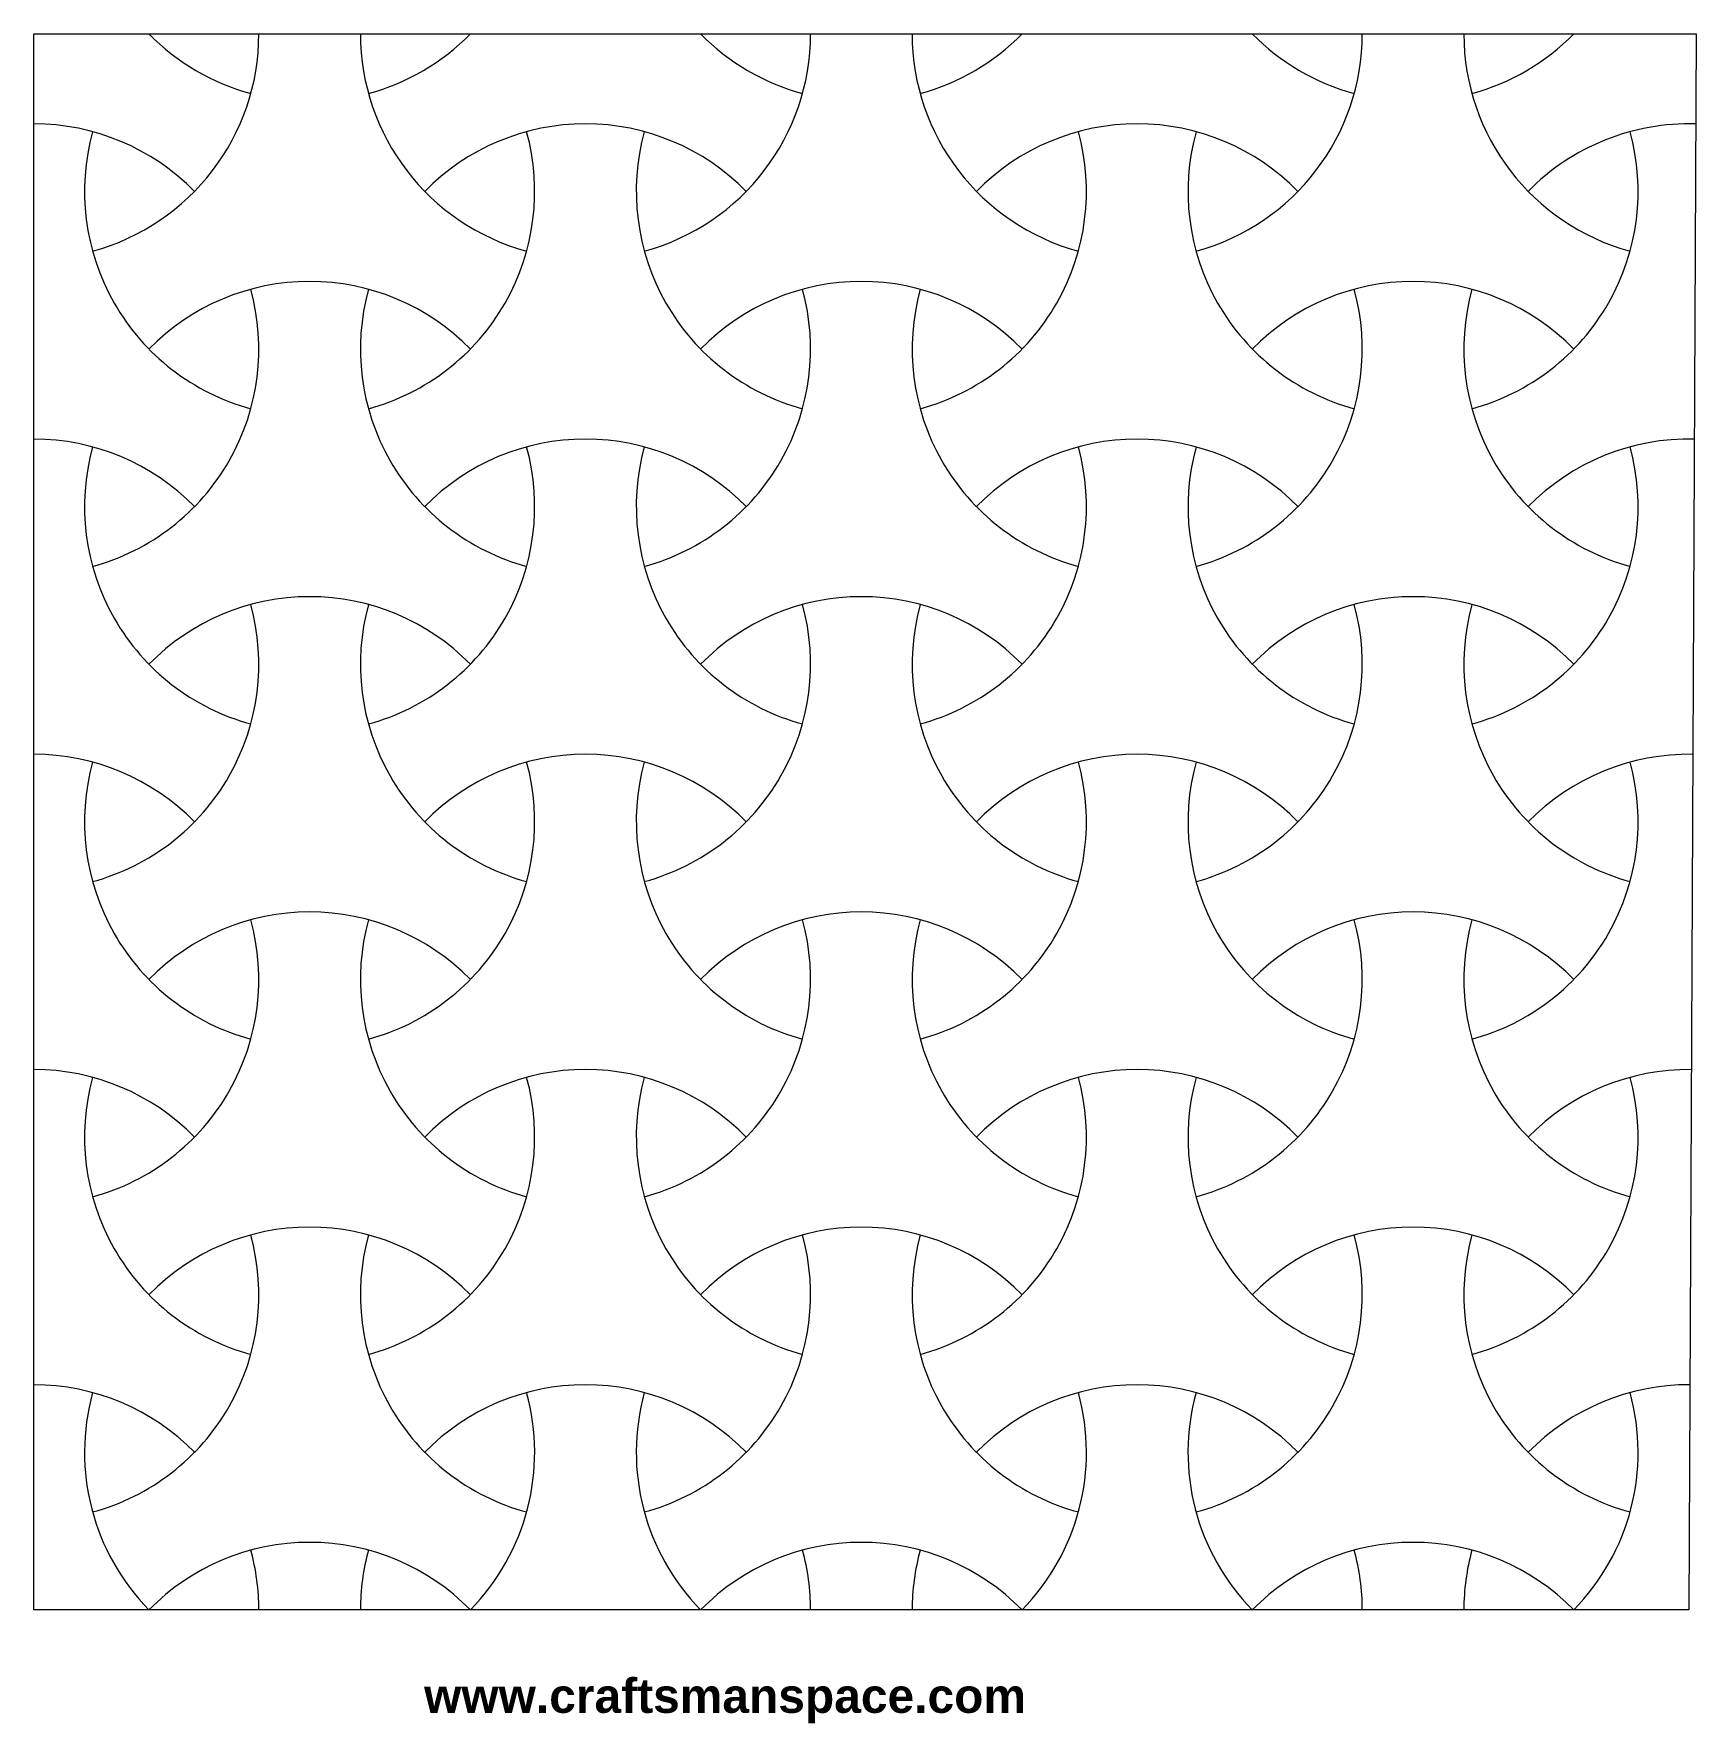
# Model space of a CAD drawing. Header units: millimetres. Extents: x 0 to 194, y -13 to 184.
import ezdxf

# ---------------------------------------------------------------- set-up
doc = ezdxf.new("R2010")
doc.units = ezdxf.units.MM
doc.header["$MEASUREMENT"] = 0
doc.layers.add('Layer 1', color=7, linetype='Continuous')

msp = doc.modelspace()

# ---------------------------------------------------------------- linework, layer by layer
at = {"layer": 'Layer 1', "lineweight": 9}
for points in [[(0, 0), (0, 0), (0, 183.6812), (0, 183.6812)], [(0, 183.6812), (0, 183.6812), (193.8109, 183.6812), (193.8109, 183.6812)], [(6.8595, 158.3535), (18.2976, 161.4513), (26.2401, 171.8308), (26.2401, 183.681)], [(13.4207, 183.6812), (16.6905, 180.3453), (20.7916, 177.9427), (25.3004, 176.7216)], [(38.0797, 183.6812), (38.0797, 171.8309), (46.0222, 161.4513), (57.4603, 158.3535)], [(39.0194, 176.7216), (43.5282, 177.9427), (47.6293, 180.3453), (50.8992, 183.6812)], [(71.1794, 158.3535), (82.6175, 161.4513), (90.56, 171.8308), (90.56, 183.681)], [(77.7406, 183.6812), (81.0104, 180.3453), (85.1115, 177.9427), (89.6202, 176.7216)], [(102.3996, 183.6812), (102.3996, 171.8309), (110.342, 161.4513), (121.7802, 158.3535)], [(103.3393, 176.7216), (107.8481, 177.9427), (111.9492, 180.3453), (115.219, 183.6812)], [(135.4993, 158.3535), (146.9374, 161.4513), (154.8798, 171.8308), (154.8799, 183.681)], [(142.0605, 183.6812), (145.3303, 180.3453), (149.4314, 177.9427), (153.9401, 176.7216)], [(166.7194, 183.6812), (166.7194, 171.8309), (174.6619, 161.4513), (186.1001, 158.3535)], [(167.6592, 176.7216), (172.168, 177.9427), (176.2691, 180.3453), (179.5389, 183.6812)], [(193.8109, 183.6812), (193.8109, 183.6812), (192.9596, 0), (192.9596, 0)], [(193.7622, 173.1728), (186.4365, 173.397), (179.3508, 170.5471), (174.2204, 165.3131)], [(18.7392, 165.3131), (13.804, 170.348), (7.0503, 173.1851), (0, 173.1851)], [(18.7392, 128.5768), (13.804, 133.6117), (7.0503, 136.4489), (0, 136.4489)], [(193.592, 136.4413), (186.3242, 136.6164), (179.3094, 133.7686), (174.2204, 128.5768)], [(18.7392, 91.8406), (13.804, 96.8755), (7.0503, 99.7126), (0, 99.7126)], [(193.4218, 99.7086), (186.2121, 99.8356), (179.2679, 96.9901), (174.2204, 91.8406)], [(193.2515, 62.9748), (186.1003, 63.0544), (179.2265, 60.2117), (174.2204, 55.1044)], [(18.7392, 55.1044), (13.804, 60.1393), (7.0503, 62.9764), (0, 62.9764)], [(18.7392, 18.3681), (13.804, 23.4031), (7.0503, 26.2402), (0, 26.2402)], [(193.0813, 26.2399), (185.9888, 26.2728), (179.1852, 23.4332), (174.2204, 18.3681)], [(6.8595, 25.3277), (4.3814, 16.3192), (6.8804, 6.6724), (13.4207, 0)], [(50.8992, 0), (57.4394, 6.6724), (59.9384, 16.3191), (57.4604, 25.3276)], [(71.1794, 25.3277), (68.7013, 16.3192), (71.2003, 6.6724), (77.7406, 0)], [(115.219, 0), (121.7592, 6.6724), (124.2582, 16.3191), (121.7802, 25.3276)], [(135.4993, 25.3277), (133.0212, 16.3192), (135.5202, 6.6724), (142.0605, 0)], [(179.5389, 0), (186.0791, 6.6724), (188.5781, 16.3191), (186.1001, 25.3276)], [(26.2401, 0), (26.2401, 2.3515), (25.924, 4.6924), (25.3004, 6.9596)], [(39.0194, 6.9596), (38.3958, 4.6924), (38.0797, 2.3515), (38.0797, 0)], [(90.56, 0), (90.56, 2.3515), (90.2439, 4.6924), (89.6202, 6.9596)], [(103.3393, 6.9596), (102.7157, 4.6924), (102.3996, 2.3515), (102.3996, 0)], [(154.8799, 0), (154.8799, 2.3515), (154.5638, 4.6924), (153.9401, 6.9596)], [(167.6592, 6.9596), (167.0355, 4.6924), (166.7194, 2.3515), (166.7194, 0)], [(192.9596, 0), (192.9596, 0), (0, 0), (0, 0)]]:
    msp.add_open_spline(points, degree=3, dxfattribs=at)
for points in [[(6.8595, 172.2726), (5.0089, 165.5452), (5.9139, 158.3578), (9.3744, 152.2991), (9.3744, 152.2991), (12.8348, 146.2404), (18.5657, 141.8093), (25.3004, 139.9854)], [(39.0194, 139.9854), (45.7541, 141.8093), (51.485, 146.2403), (54.9455, 152.299), (54.9455, 152.299), (58.4059, 158.3577), (59.3109, 165.5451), (57.4604, 172.2725)], [(83.0591, 165.3131), (78.1239, 170.348), (71.3702, 173.1851), (64.3198, 173.1851), (64.3198, 173.1851), (57.2696, 173.1851), (50.5158, 170.348), (45.5806, 165.3131)], [(71.1794, 172.2726), (69.3288, 165.5452), (70.2338, 158.3578), (73.6942, 152.2991), (73.6942, 152.2991), (77.1546, 146.2404), (82.8856, 141.8093), (89.6202, 139.9854)], [(103.3393, 139.9854), (110.074, 141.8093), (115.8049, 146.2403), (119.2654, 152.299), (119.2654, 152.299), (122.7258, 158.3577), (123.6307, 165.5451), (121.7802, 172.2725)], [(147.379, 165.3131), (142.4438, 170.348), (135.69, 173.1851), (128.6397, 173.1851), (128.6397, 173.1851), (121.5895, 173.1851), (114.8357, 170.348), (109.9005, 165.3131)], [(135.4993, 172.2726), (133.6487, 165.5452), (134.5537, 158.3578), (138.0141, 152.2991), (138.0141, 152.2991), (141.4745, 146.2404), (147.2055, 141.8093), (153.9401, 139.9854)], [(167.6592, 139.9854), (174.3939, 141.8093), (180.1248, 146.2403), (183.5853, 152.299), (183.5853, 152.299), (187.0457, 158.3577), (187.9506, 165.5451), (186.1001, 172.2725)], [(6.8595, 121.6173), (13.5941, 123.4412), (19.3251, 127.8722), (22.7856, 133.9309), (22.7856, 133.9309), (26.2459, 139.9896), (27.1509, 147.177), (25.3004, 153.9044)], [(50.8992, 146.9449), (45.964, 151.9798), (39.2102, 154.817), (32.1599, 154.817), (32.1599, 154.817), (25.1096, 154.817), (18.3559, 151.9798), (13.4207, 146.9449)], [(39.0194, 153.9045), (37.1689, 147.1771), (38.0739, 139.9897), (41.5343, 133.931), (41.5343, 133.931), (44.9947, 127.8723), (50.7257, 123.4412), (57.4603, 121.6173)], [(71.1794, 121.6173), (77.914, 123.4412), (83.645, 127.8722), (87.1054, 133.9309), (87.1054, 133.9309), (90.5658, 139.9896), (91.4708, 147.177), (89.6203, 153.9044)], [(115.219, 146.9449), (110.2838, 151.9798), (103.5301, 154.817), (96.4798, 154.817), (96.4798, 154.817), (89.4295, 154.817), (82.6758, 151.9798), (77.7406, 146.9449)], [(103.3393, 153.9045), (101.4888, 147.1771), (102.3937, 139.9897), (105.8542, 133.931), (105.8542, 133.931), (109.3146, 127.8723), (115.0455, 123.4412), (121.7802, 121.6173)], [(135.4993, 121.6173), (142.2339, 123.4412), (147.9649, 127.8722), (151.4253, 133.9309), (151.4253, 133.9309), (154.8857, 139.9896), (155.7907, 147.177), (153.9402, 153.9044)], [(179.5389, 146.9449), (174.6037, 151.9798), (167.85, 154.817), (160.7997, 154.817), (160.7997, 154.817), (153.7494, 154.817), (146.9957, 151.9798), (142.0605, 146.9449)], [(167.6592, 153.9045), (165.8087, 147.1771), (166.7136, 139.9897), (170.1741, 133.931), (170.1741, 133.931), (173.6345, 127.8723), (179.3654, 123.4412), (186.1001, 121.6173)], [(83.0591, 128.5768), (78.1239, 133.6117), (71.3702, 136.4489), (64.3198, 136.4489), (64.3198, 136.4489), (57.2696, 136.4489), (50.5158, 133.6117), (45.5806, 128.5768)], [(147.379, 128.5768), (142.4438, 133.6117), (135.69, 136.4489), (128.6397, 136.4489), (128.6397, 136.4489), (121.5895, 136.4489), (114.8357, 133.6117), (109.9005, 128.5768)], [(6.8595, 135.5364), (5.0089, 128.809), (5.9139, 121.6216), (9.3744, 115.5629), (9.3744, 115.5629), (12.8348, 109.5042), (18.5657, 105.0731), (25.3004, 103.2491)], [(39.0194, 103.2491), (45.7541, 105.0731), (51.485, 109.5041), (54.9455, 115.5628), (54.9455, 115.5628), (58.4059, 121.6215), (59.3109, 128.8089), (57.4604, 135.5363)], [(71.1794, 135.5364), (69.3288, 128.809), (70.2338, 121.6216), (73.6942, 115.5629), (73.6942, 115.5629), (77.1546, 109.5042), (82.8856, 105.0731), (89.6202, 103.2491)], [(103.3393, 103.2491), (110.074, 105.0731), (115.8049, 109.5041), (119.2654, 115.5628), (119.2654, 115.5628), (122.7258, 121.6215), (123.6307, 128.8089), (121.7802, 135.5363)], [(135.4993, 135.5364), (133.6487, 128.809), (134.5537, 121.6216), (138.0141, 115.5629), (138.0141, 115.5629), (141.4745, 109.5042), (147.2055, 105.0731), (153.9401, 103.2491)], [(167.6592, 103.2491), (174.3939, 105.0731), (180.1248, 109.5041), (183.5853, 115.5628), (183.5853, 115.5628), (187.0457, 121.6215), (187.9506, 128.8089), (186.1001, 135.5363)], [(6.8595, 84.881), (13.5941, 86.705), (19.3251, 91.136), (22.7856, 97.1947), (22.7856, 97.1947), (26.2459, 103.2534), (27.1509, 110.4408), (25.3004, 117.1682)], [(50.8992, 110.2087), (45.964, 115.2436), (39.2102, 118.0808), (32.1599, 118.0808), (32.1599, 118.0808), (25.1096, 118.0808), (18.3559, 115.2436), (13.4207, 110.2087)], [(39.0194, 117.1683), (37.1689, 110.4409), (38.0739, 103.2535), (41.5343, 97.1947), (41.5343, 97.1947), (44.9947, 91.1361), (50.7257, 86.705), (57.4603, 84.881)], [(71.1794, 84.881), (77.914, 86.705), (83.645, 91.136), (87.1054, 97.1947), (87.1054, 97.1947), (90.5658, 103.2534), (91.4708, 110.4408), (89.6203, 117.1682)], [(115.219, 110.2087), (110.2838, 115.2436), (103.5301, 118.0808), (96.4798, 118.0808), (96.4798, 118.0808), (89.4295, 118.0808), (82.6758, 115.2436), (77.7406, 110.2087)], [(103.3393, 117.1683), (101.4888, 110.4409), (102.3937, 103.2535), (105.8542, 97.1947), (105.8542, 97.1947), (109.3146, 91.1361), (115.0455, 86.705), (121.7802, 84.881)], [(135.4993, 84.881), (142.2339, 86.705), (147.9649, 91.136), (151.4253, 97.1947), (151.4253, 97.1947), (154.8857, 103.2534), (155.7907, 110.4408), (153.9402, 117.1682)], [(179.5389, 110.2087), (174.6037, 115.2436), (167.85, 118.0808), (160.7997, 118.0808), (160.7997, 118.0808), (153.7494, 118.0808), (146.9957, 115.2436), (142.0605, 110.2087)], [(167.6592, 117.1683), (165.8087, 110.4409), (166.7136, 103.2535), (170.1741, 97.1947), (170.1741, 97.1947), (173.6345, 91.1361), (179.3654, 86.705), (186.1001, 84.881)], [(6.8595, 98.8002), (5.0089, 92.0728), (5.9139, 84.8854), (9.3744, 78.8266), (9.3744, 78.8266), (12.8348, 72.7679), (18.5657, 68.3369), (25.3004, 66.5129)], [(39.0194, 66.5129), (45.7541, 68.3369), (51.485, 72.7679), (54.9455, 78.8266), (54.9455, 78.8266), (58.4059, 84.8853), (59.3109, 92.0727), (57.4604, 98.8001)], [(83.0591, 91.8406), (78.1239, 96.8755), (71.3702, 99.7126), (64.3198, 99.7126), (64.3198, 99.7126), (57.2696, 99.7126), (50.5158, 96.8755), (45.5806, 91.8406)], [(71.1794, 98.8002), (69.3288, 92.0728), (70.2338, 84.8854), (73.6942, 78.8266), (73.6942, 78.8266), (77.1546, 72.7679), (82.8856, 68.3369), (89.6202, 66.5129)], [(103.3393, 66.5129), (110.074, 68.3369), (115.8049, 72.7679), (119.2654, 78.8266), (119.2654, 78.8266), (122.7258, 84.8853), (123.6307, 92.0727), (121.7802, 98.8001)], [(147.379, 91.8406), (142.4438, 96.8755), (135.69, 99.7126), (128.6397, 99.7126), (128.6397, 99.7126), (121.5895, 99.7126), (114.8357, 96.8755), (109.9005, 91.8406)], [(135.4993, 98.8002), (133.6487, 92.0728), (134.5537, 84.8854), (138.0141, 78.8266), (138.0141, 78.8266), (141.4745, 72.7679), (147.2055, 68.3369), (153.9401, 66.5129)], [(167.6592, 66.5129), (174.3939, 68.3369), (180.1248, 72.7679), (183.5853, 78.8266), (183.5853, 78.8266), (187.0457, 84.8853), (187.9506, 92.0727), (186.1001, 98.8001)], [(50.8992, 73.4725), (45.964, 78.5074), (39.2102, 81.3445), (32.1599, 81.3445), (32.1599, 81.3445), (25.1096, 81.3445), (18.3559, 78.5074), (13.4207, 73.4725)], [(115.219, 73.4725), (110.2838, 78.5074), (103.5301, 81.3445), (96.4798, 81.3445), (96.4798, 81.3445), (89.4295, 81.3445), (82.6758, 78.5074), (77.7406, 73.4725)], [(179.5389, 73.4725), (174.6037, 78.5074), (167.85, 81.3445), (160.7997, 81.3445), (160.7997, 81.3445), (153.7494, 81.3445), (146.9957, 78.5074), (142.0605, 73.4725)], [(6.8595, 48.1448), (13.5941, 49.9688), (19.3251, 54.3998), (22.7856, 60.4585), (22.7856, 60.4585), (26.2459, 66.5172), (27.1509, 73.7046), (25.3004, 80.432)], [(39.0194, 80.4321), (37.1689, 73.7047), (38.0739, 66.5173), (41.5343, 60.4585), (41.5343, 60.4585), (44.9947, 54.3998), (50.7257, 49.9688), (57.4603, 48.1448)], [(71.1794, 48.1448), (77.914, 49.9688), (83.645, 54.3998), (87.1054, 60.4585), (87.1054, 60.4585), (90.5658, 66.5172), (91.4708, 73.7046), (89.6203, 80.432)], [(103.3393, 80.4321), (101.4888, 73.7047), (102.3937, 66.5173), (105.8542, 60.4585), (105.8542, 60.4585), (109.3146, 54.3998), (115.0455, 49.9688), (121.7802, 48.1448)], [(135.4993, 48.1448), (142.2339, 49.9688), (147.9649, 54.3998), (151.4253, 60.4585), (151.4253, 60.4585), (154.8857, 66.5172), (155.7907, 73.7046), (153.9402, 80.432)], [(167.6592, 80.4321), (165.8087, 73.7047), (166.7136, 66.5173), (170.1741, 60.4585), (170.1741, 60.4585), (173.6345, 54.3998), (179.3654, 49.9688), (186.1001, 48.1448)], [(6.8595, 62.0639), (5.0089, 55.3365), (5.9139, 48.1492), (9.3744, 42.0904), (9.3744, 42.0904), (12.8348, 36.0317), (18.5657, 31.6006), (25.3004, 29.7767)], [(39.0194, 29.7767), (45.7541, 31.6006), (51.485, 36.0317), (54.9455, 42.0904), (54.9455, 42.0904), (58.4059, 48.1491), (59.3109, 55.3364), (57.4604, 62.0638)], [(83.0591, 55.1044), (78.1239, 60.1393), (71.3702, 62.9764), (64.3198, 62.9764), (64.3198, 62.9764), (57.2696, 62.9764), (50.5158, 60.1393), (45.5806, 55.1044)], [(71.1794, 62.0639), (69.3288, 55.3365), (70.2338, 48.1492), (73.6942, 42.0904), (73.6942, 42.0904), (77.1546, 36.0317), (82.8856, 31.6006), (89.6202, 29.7767)], [(103.3393, 29.7767), (110.074, 31.6006), (115.8049, 36.0317), (119.2654, 42.0904), (119.2654, 42.0904), (122.7258, 48.1491), (123.6307, 55.3364), (121.7802, 62.0638)], [(147.379, 55.1044), (142.4438, 60.1393), (135.69, 62.9764), (128.6397, 62.9764), (128.6397, 62.9764), (121.5895, 62.9764), (114.8357, 60.1393), (109.9005, 55.1044)], [(135.4993, 62.0639), (133.6487, 55.3365), (134.5537, 48.1492), (138.0141, 42.0904), (138.0141, 42.0904), (141.4745, 36.0317), (147.2055, 31.6006), (153.9401, 29.7767)], [(167.6592, 29.7767), (174.3939, 31.6006), (180.1248, 36.0317), (183.5853, 42.0904), (183.5853, 42.0904), (187.0457, 48.1491), (187.9506, 55.3364), (186.1001, 62.0638)], [(6.8595, 11.4086), (13.5941, 13.2325), (19.3251, 17.6635), (22.7856, 23.7222), (22.7856, 23.7222), (26.2459, 29.7809), (27.1509, 36.9683), (25.3004, 43.6957)], [(50.8992, 36.7363), (45.964, 41.7712), (39.2102, 44.6083), (32.1599, 44.6083), (32.1599, 44.6083), (25.1096, 44.6083), (18.3559, 41.7712), (13.4207, 36.7363)], [(39.0194, 43.6958), (37.1689, 36.9684), (38.0739, 29.781), (41.5343, 23.7223), (41.5343, 23.7223), (44.9947, 17.6636), (50.7257, 13.2325), (57.4603, 11.4086)], [(71.1794, 11.4086), (77.914, 13.2325), (83.645, 17.6635), (87.1054, 23.7222), (87.1054, 23.7222), (90.5658, 29.7809), (91.4708, 36.9683), (89.6203, 43.6957)], [(115.219, 36.7363), (110.2838, 41.7712), (103.5301, 44.6083), (96.4798, 44.6083), (96.4798, 44.6083), (89.4295, 44.6083), (82.6758, 41.7712), (77.7406, 36.7363)], [(103.3393, 43.6958), (101.4888, 36.9684), (102.3937, 29.781), (105.8542, 23.7223), (105.8542, 23.7223), (109.3146, 17.6636), (115.0455, 13.2325), (121.7802, 11.4086)], [(135.4993, 11.4086), (142.2339, 13.2325), (147.9649, 17.6635), (151.4253, 23.7222), (151.4253, 23.7222), (154.8857, 29.7809), (155.7907, 36.9683), (153.9402, 43.6957)], [(179.5389, 36.7363), (174.6037, 41.7712), (167.85, 44.6083), (160.7997, 44.6083), (160.7997, 44.6083), (153.7494, 44.6083), (146.9957, 41.7712), (142.0605, 36.7363)], [(167.6592, 43.6958), (165.8087, 36.9684), (166.7136, 29.781), (170.1741, 23.7223), (170.1741, 23.7223), (173.6345, 17.6636), (179.3654, 13.2325), (186.1001, 11.4086)], [(83.0591, 18.3681), (78.1239, 23.4031), (71.3702, 26.2402), (64.3198, 26.2402), (64.3198, 26.2402), (57.2696, 26.2402), (50.5158, 23.4031), (45.5806, 18.3681)], [(147.379, 18.3681), (142.4438, 23.4031), (135.69, 26.2402), (128.6397, 26.2402), (128.6397, 26.2402), (121.5895, 26.2402), (114.8357, 23.4031), (109.9005, 18.3681)], [(50.8992, 0), (45.964, 5.0349), (39.2102, 7.8721), (32.1599, 7.8721), (32.1599, 7.8721), (25.1096, 7.8721), (18.3559, 5.0349), (13.4207, 0)], [(115.219, 0), (110.2838, 5.0349), (103.5301, 7.8721), (96.4798, 7.8721), (96.4798, 7.8721), (89.4295, 7.8721), (82.6758, 5.0349), (77.7406, 0)], [(179.5389, 0), (174.6037, 5.0349), (167.85, 7.8721), (160.7997, 7.8721), (160.7997, 7.8721), (153.7494, 7.8721), (146.9957, 5.0349), (142.0605, 0)]]:
    msp.add_open_spline(points, degree=3, knots=[0, 0, 0, 0, 0.33333333, 0.33333333, 0.33333333, 0.33333333, 1, 1, 1, 1], dxfattribs=at)

# ---------------------------------------------------------------- texts
at = {"insert": (45.5, -8), "char_height": 4, "width": 120.5, "attachment_point": 1}
msp.add_mtext('{\\fArial|b1|i0|c0|p34;www.craftsmanspace.com}', dxfattribs=at)

doc.saveas('drawing.dxf')
